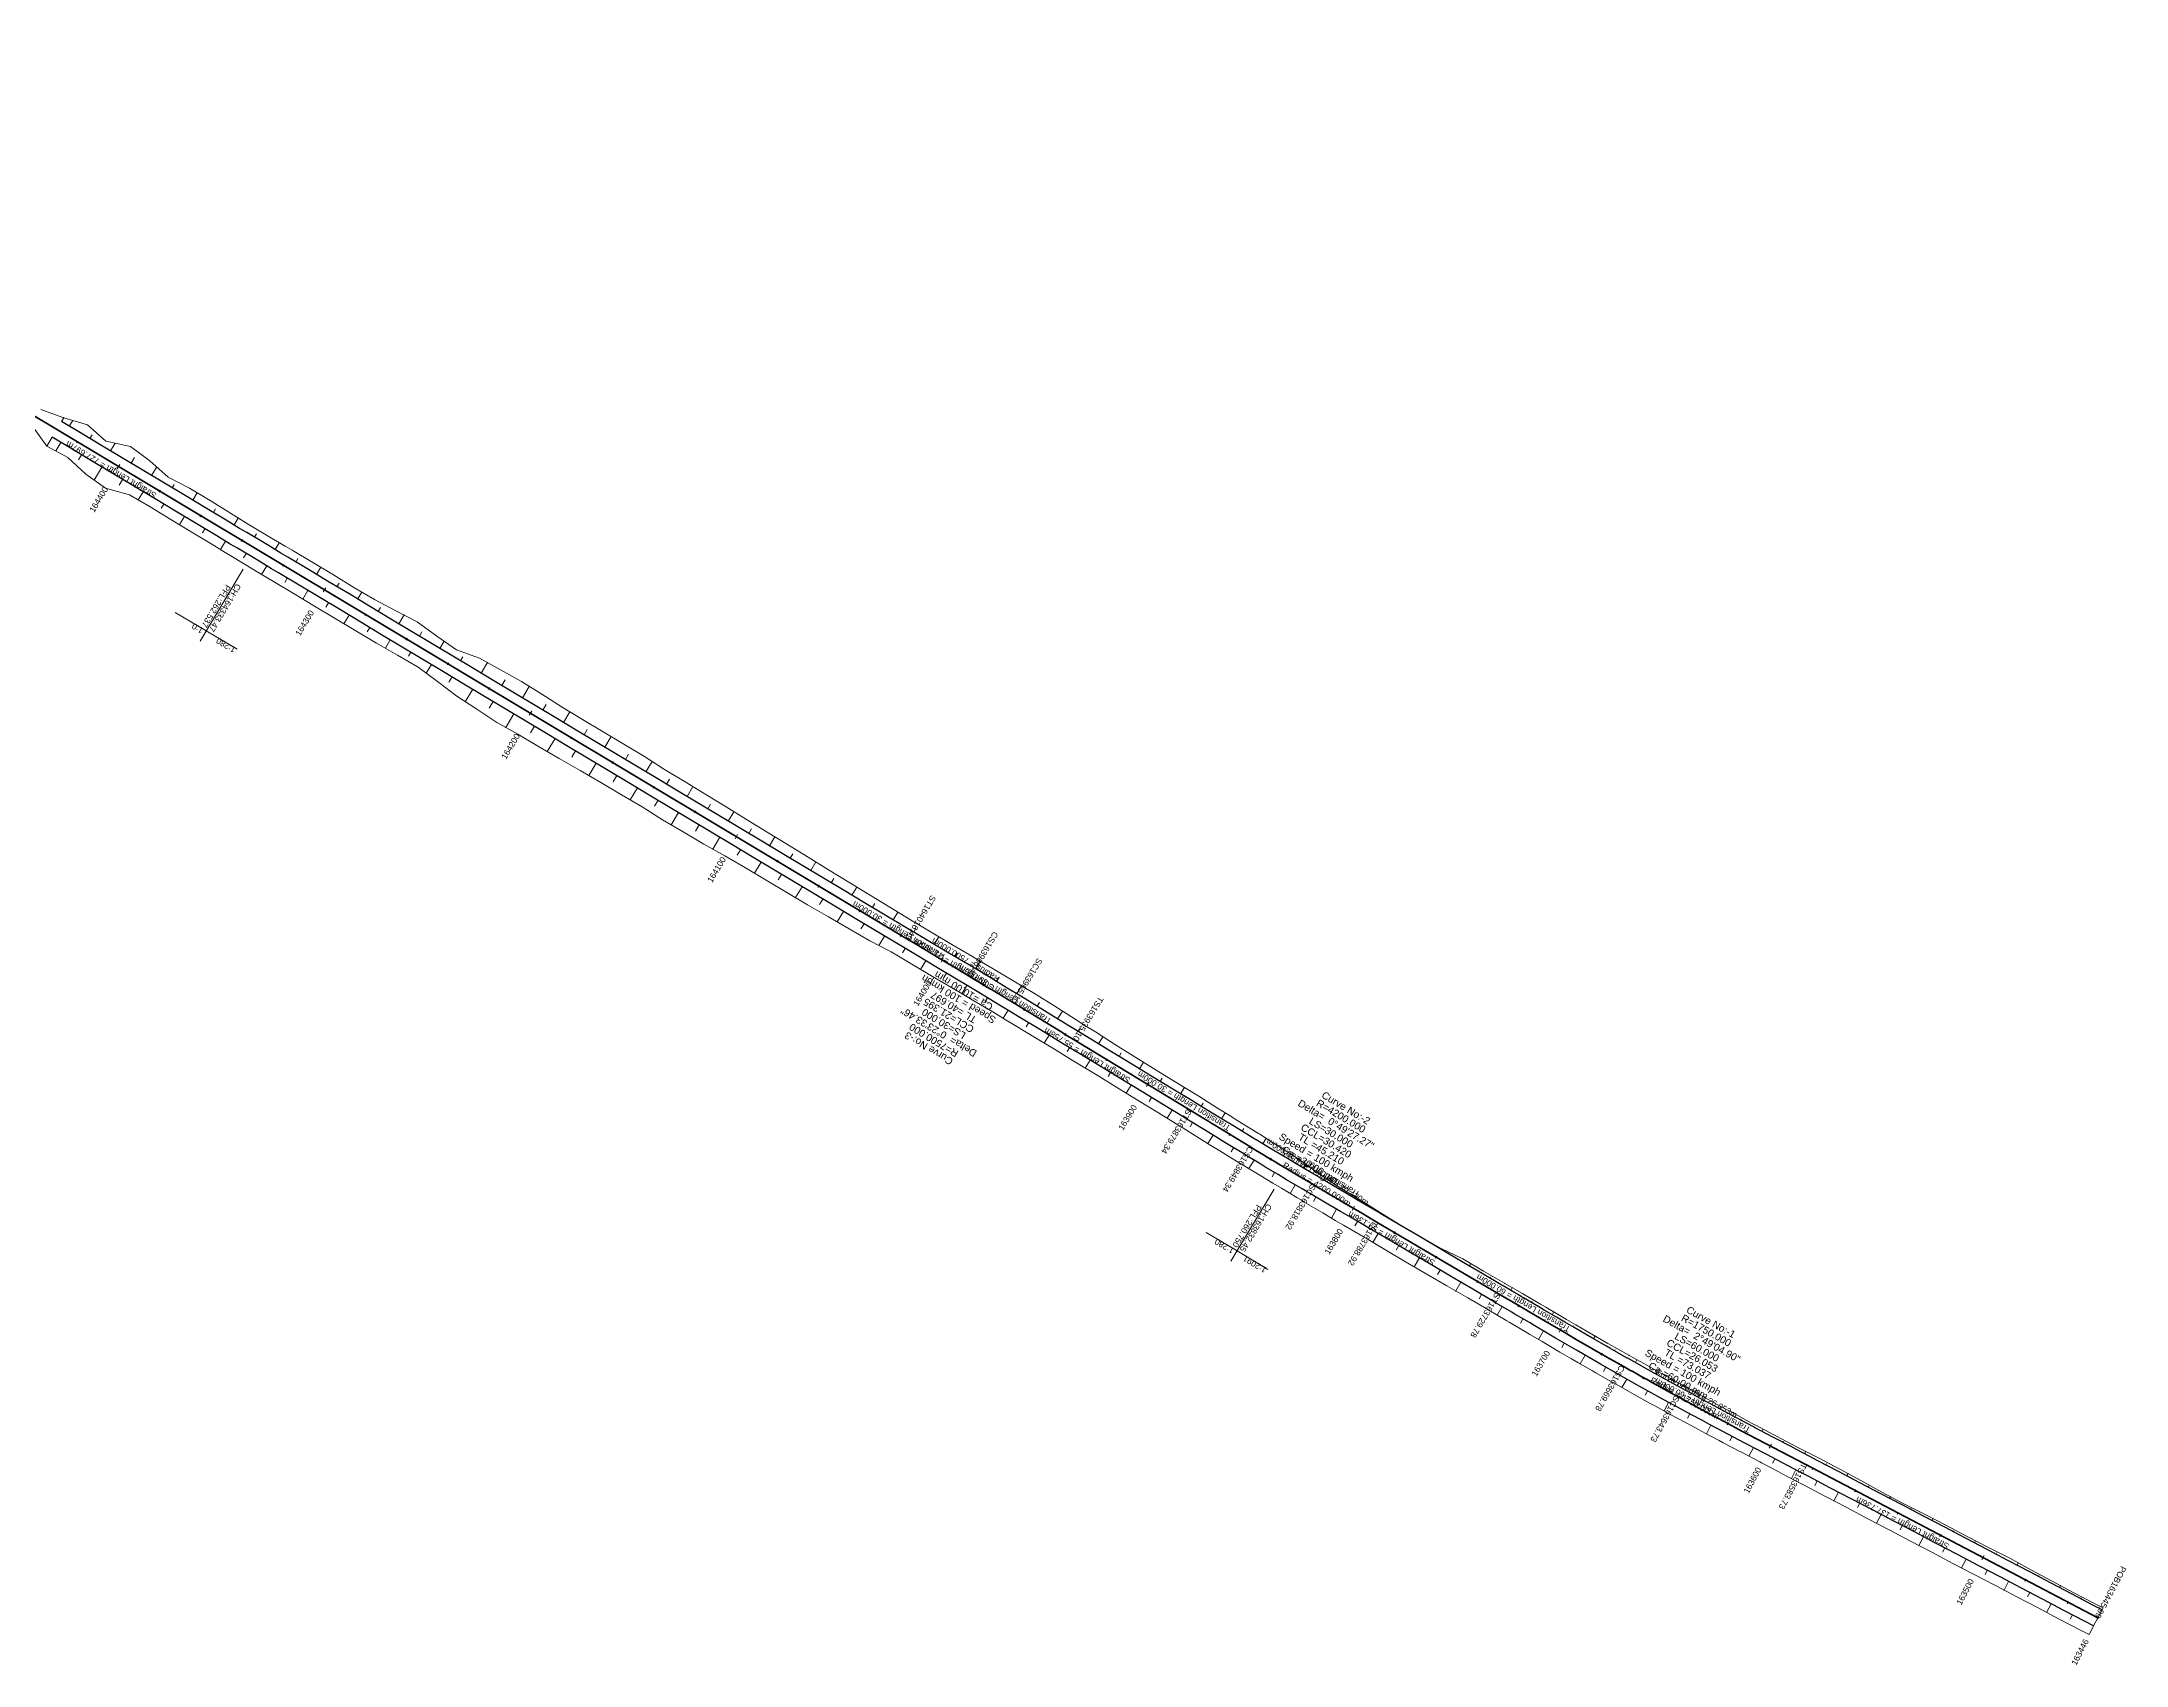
# Model space of a CAD drawing. Header units: metres. Extents: x 598670 to 602652, y 3407602 to 3409525.
# Drawn here: x 599274 to 600142, y 3408143 to 3408819 of the extents above; entities that cross this region are included whole.
import ezdxf

# ---------------------------------------------------------------- set-up
doc = ezdxf.new("R2010")
doc.units = ezdxf.units.M
doc.header["$MEASUREMENT"] = 0
for name, color, linetype, lineweight in [('140', 7, 'Continuous', 0), ('25', 7, 'Continuous', 0), ('Chainage', 7, 'Continuous', 0), ('Curve Table', 7, 'Continuous', 0), ('Direction', 7, 'Continuous', 0), ('Geometry', 7, 'Continuous', 0), ('gradient', 7, 'Continuous', 0), ('Horiz Curve', 7, 'Continuous', 0), ('Horiz Linear', 7, 'Continuous', 0), ('Horiz Spiral', 7, 'Continuous', 0), ('Line', 7, 'Continuous', 0), ('Prop_Horiz Alignment', 7, 'Continuous', 0)]:
    doc.layers.add(name, color=color, linetype=linetype, lineweight=lineweight)
doc.styles.add('Style-Arial', font='arial.ttf')

msp = doc.modelspace()

# ---------------------------------------------------------------- linework, layer by layer
at = {"layer": '140', "color": 30, "linetype": 'Continuous', "lineweight": -3, "true_color": 0xf26722, "flags": 128}
for points in [[(600128.72, 3408159.58), (600125.17, 3408161.44), (600116.32, 3408166.09), (600107.46, 3408170.73), (600098.61, 3408175.38), (600089.75, 3408180.02), (600080.89, 3408184.67), (600072.04, 3408189.31), (600063.18, 3408193.96), (600054.33, 3408198.6), (600045.47, 3408203.24), (600036.61, 3408207.89), (600027.76, 3408212.53), (600018.9, 3408217.18), (600010.05, 3408221.82), (600006.74, 3408223.55), (600001.18, 3408226.45), (599999.14, 3408227.52), (599992.31, 3408231.08), (599991.54, 3408231.49), (599983.94, 3408235.47), (599983.45, 3408235.73), (599976.35, 3408239.47), (599974.59, 3408240.4), (599968.77, 3408243.49), (599965.75, 3408245.1), (599961.2, 3408247.54), (599956.93, 3408249.84), (599953.64, 3408251.62), (599948.13, 3408254.65), (599946.01, 3408255.82), (599939.37, 3408259.51), (599938.41, 3408260.05), (599930.82, 3408264.32), (599930.63, 3408264.42), (599923.37, 3408268.58), (599921.94, 3408269.41), (599915.93, 3408272.88), (599913.27, 3408274.43), (599908.51, 3408277.2), (599904.62, 3408279.48), (599901.11, 3408281.54), (599896, 3408284.55), (599893.72, 3408285.9), (599887.38, 3408289.64), (599886.34, 3408290.26), (599878.96, 3408294.63), (599878.78, 3408294.74), (599870.16, 3408299.81), (599861.54, 3408304.89), (599852.92, 3408309.96), (599844.31, 3408315.04), (599835.69, 3408320.11), (599828.01, 3408324.63), (599827.07, 3408325.18), (599818.43, 3408330.21), (599815.04, 3408332.19), (599809.79, 3408335.26), (599802.08, 3408339.77), (599801.15, 3408340.32), (599799.04, 3408341.57), (599792.55, 3408345.44), (599789.01, 3408347.56), (599783.97, 3408350.58), (599781.86, 3408351.85), (599775.96, 3408355.4), (599775.39, 3408355.75), (599766.86, 3408360.97), (599763.16, 3408363.24), (599758.33, 3408366.21), (599750.38, 3408371.1), (599749.81, 3408371.45), (599741.27, 3408376.64), (599732.73, 3408381.84), (599724.18, 3408387.04), (599715.64, 3408392.24), (599707.1, 3408397.44), (599702.74, 3408400.08), (599698.55, 3408402.63), (599690.01, 3408407.83), (599681.47, 3408413.02), (599677.11, 3408415.66), (599672.92, 3408418.19), (599664.36, 3408423.36), (599658.8, 3408426.71), (599655.8, 3408428.52), (599647.23, 3408433.66), (599638.65, 3408438.8), (599633.08, 3408442.14), (599630.07, 3408443.94), (599621.5, 3408449.08), (599612.92, 3408454.22), (599604.34, 3408459.36), (599595.76, 3408464.5), (599587.18, 3408469.64), (599578.6, 3408474.78), (599570.03, 3408479.91), (599561.45, 3408485.05), (599552.87, 3408490.19), (599544.29, 3408495.33), (599535.71, 3408500.47), (599527.13, 3408505.61), (599518.55, 3408510.75), (599509.98, 3408515.89), (599501.4, 3408521.03), (599492.82, 3408526.17), (599484.24, 3408531.31), (599475.66, 3408536.44), (599467.08, 3408541.58), (599458.51, 3408546.72), (599449.93, 3408551.86), (599441.35, 3408557), (599432.77, 3408562.14), (599424.19, 3408567.28), (599415.61, 3408572.42), (599407.03, 3408577.56), (599398.46, 3408582.7), (599389.88, 3408587.83), (599381.3, 3408592.97), (599372.72, 3408598.11), (599369.75, 3408599.89), (599364.14, 3408603.25), (599355.56, 3408608.39), (599352.59, 3408610.17), (599346.98, 3408613.53), (599338.41, 3408618.67), (599329.83, 3408623.81), (599321.25, 3408628.95), (599312.67, 3408634.09), (599304.09, 3408639.22), (599295.51, 3408644.36), (599286.94, 3408649.5), (599278.36, 3408654.64)], [(600132.25, 3408166.31), (600128.7, 3408168.17), (600119.85, 3408172.82), (600110.99, 3408177.46), (600102.14, 3408182.11), (600093.28, 3408186.75), (600084.42, 3408191.4), (600075.57, 3408196.04), (600066.71, 3408200.69), (600057.86, 3408205.33), (600049, 3408209.97), (600040.14, 3408214.62), (600031.29, 3408219.26), (600022.43, 3408223.91), (600013.58, 3408228.55), (600010.27, 3408230.28), (600004.72, 3408233.2), (600002.68, 3408234.27), (599995.87, 3408237.85), (599995.1, 3408238.25), (599987.52, 3408242.25), (599987.03, 3408242.51), (599979.96, 3408246.26), (599978.21, 3408247.19), (599972.41, 3408250.28), (599969.4, 3408251.9), (599964.87, 3408254.34), (599960.62, 3408256.64), (599957.36, 3408258.42), (599951.87, 3408261.43), (599949.76, 3408262.6), (599943.15, 3408266.28), (599942.19, 3408266.81), (599934.64, 3408271.06), (599934.45, 3408271.17), (599927.2, 3408275.29), (599925.78, 3408276.11), (599919.78, 3408279.55), (599917.13, 3408281.09), (599912.38, 3408283.85), (599908.49, 3408286.11), (599904.98, 3408288.16), (599899.87, 3408291.15), (599897.59, 3408292.49), (599891.25, 3408296.22), (599890.21, 3408296.83), (599882.82, 3408301.18), (599882.63, 3408301.29), (599874.02, 3408306.36), (599865.4, 3408311.44), (599856.78, 3408316.51), (599848.16, 3408321.58), (599839.55, 3408326.66), (599831.86, 3408331.18), (599830.93, 3408331.73), (599822.32, 3408336.81), (599818.94, 3408338.8), (599813.71, 3408341.89), (599806.04, 3408346.43), (599805.11, 3408346.98), (599803, 3408348.24), (599796.53, 3408352.09), (599792.99, 3408354.21), (599787.96, 3408357.23), (599785.86, 3408358.49), (599779.96, 3408362.04), (599779.4, 3408362.38), (599770.85, 3408367.56), (599767.14, 3408369.8), (599762.31, 3408372.74), (599754.33, 3408377.6), (599753.76, 3408377.94), (599745.22, 3408383.14), (599736.68, 3408388.33), (599728.13, 3408393.53), (599719.59, 3408398.73), (599711.05, 3408403.93), (599706.69, 3408406.58), (599702.52, 3408409.15), (599694, 3408414.39), (599685.47, 3408419.62), (599681.12, 3408422.29), (599676.93, 3408424.83), (599668.36, 3408430), (599662.8, 3408433.35), (599659.78, 3408435.14), (599651.18, 3408440.25), (599642.58, 3408445.35), (599636.99, 3408448.66), (599633.98, 3408450.46), (599625.4, 3408455.6), (599616.82, 3408460.74), (599608.25, 3408465.88), (599599.67, 3408471.02), (599591.09, 3408476.16), (599582.51, 3408481.3), (599573.93, 3408486.43), (599565.35, 3408491.57), (599556.77, 3408496.71), (599548.2, 3408501.85), (599539.62, 3408506.99), (599531.04, 3408512.13), (599522.46, 3408517.27), (599513.88, 3408522.41), (599505.3, 3408527.55), (599496.72, 3408532.69), (599488.15, 3408537.82), (599479.57, 3408542.96), (599470.99, 3408548.1), (599462.41, 3408553.24), (599453.83, 3408558.38), (599445.25, 3408563.52), (599436.68, 3408568.66), (599428.1, 3408573.8), (599419.52, 3408578.94), (599410.94, 3408584.08), (599402.36, 3408589.22), (599393.78, 3408594.35), (599385.2, 3408599.49), (599376.63, 3408604.63), (599373.65, 3408606.41), (599368.05, 3408609.77), (599359.47, 3408614.91), (599356.49, 3408616.69), (599350.89, 3408620.05), (599342.31, 3408625.19), (599333.73, 3408630.33), (599325.15, 3408635.47), (599316.58, 3408640.61), (599308, 3408645.74), (599299.42, 3408650.88), (599290.84, 3408656.02), (599282.26, 3408661.16)]]:
    msp.add_lwpolyline(points, dxfattribs=at)
at = {"layer": '25', "color": 30, "linetype": 'Continuous', "lineweight": 0, "true_color": 0xf8991e, "flags": 128}
msp.add_lwpolyline([(599273.66, 3408666.26), (599283.23, 3408662.78), (599293.09, 3408659.78), (599300.72, 3408653.05), (599311.04, 3408650.83), (599319.12, 3408644.85), (599326.68, 3408638.01), (599335.61, 3408633.46), (599344.19, 3408628.33), (599352.66, 3408623.01), (599358.2, 3408619.54), (599361.14, 3408617.69), (599369.74, 3408612.6), (599375.39, 3408609.32), (599378.39, 3408607.58), (599387, 3408602.49), (599395.59, 3408597.37), (599404.03, 3408592), (599412.71, 3408587.03), (599421.6, 3408582.41), (599430.43, 3408577.7), (599438.59, 3408571.85), (599446.77, 3408566.04), (599456.41, 3408562.69), (599465.16, 3408557.83), (599473.88, 3408552.93), (599482.34, 3408547.59), (599490.78, 3408542.23), (599499.35, 3408537.07), (599507.92, 3408531.92), (599516.5, 3408526.77), (599525.06, 3408521.62), (599533.51, 3408516.26), (599542.09, 3408511.12), (599550.61, 3408505.89), (599559.14, 3408500.66), (599567.66, 3408495.42), (599576.19, 3408490.2), (599584.72, 3408484.98), (599593.25, 3408479.76), (599601.78, 3408474.54), (599610.3, 3408469.3), (599618.81, 3408464.06), (599627.36, 3408458.87), (599635.91, 3408453.68), (599638.91, 3408451.87), (599644.49, 3408448.54), (599653.08, 3408443.42), (599661.7, 3408438.33), (599664.72, 3408436.55), (599670.31, 3408433.22), (599678.93, 3408428.14), (599683.17, 3408425.67), (599687.5, 3408422.97), (599695.98, 3408417.65), (599704.45, 3408412.32), (599708.59, 3408409.7), (599712.91, 3408406.99), (599721.36, 3408401.64), (599729.84, 3408396.33), (599738.3, 3408391.01), (599746.85, 3408385.81), (599755.38, 3408380.6), (599755.95, 3408380.26), (599763.82, 3408375.23), (599768.63, 3408372.25), (599772.32, 3408369.98), (599780.82, 3408364.73), (599781.38, 3408364.38), (599787.17, 3408360.68), (599789.24, 3408359.37), (599794.2, 3408356.24), (599797.7, 3408354.05), (599803.8, 3408349.57), (599805.79, 3408348.12), (599806.66, 3408347.48), (599814.12, 3408342.59), (599819.29, 3408339.38), (599822.61, 3408337.3), (599831.1, 3408332.02), (599832.03, 3408331.46), (599839.64, 3408326.82), (599848.27, 3408321.76), (599856.96, 3408316.81), (599865.98, 3408312.42), (599874.61, 3408307.37), (599883.27, 3408302.36), (599883.45, 3408302.25), (599890.88, 3408297.98), (599891.93, 3408297.37), (599898.28, 3408293.66), (599900.56, 3408292.33), (599905.67, 3408289.33), (599909.17, 3408287.28), (599913.05, 3408285), (599917.79, 3408282.25), (599920.45, 3408280.71), (599926.44, 3408277.27), (599927.87, 3408276.45), (599935.12, 3408272.34), (599935.3, 3408272.24), (599942.85, 3408268), (599943.81, 3408267.46), (599950.41, 3408263.77), (599952.51, 3408262.6), (599957.97, 3408259.54), (599961.21, 3408257.73), (599965.44, 3408255.38), (599969.94, 3408252.9), (599972.94, 3408251.27), (599978.73, 3408248.16), (599980.47, 3408247.22), (599987.51, 3408243.41), (599988, 3408243.15), (599995.57, 3408239.14), (599996.34, 3408238.74), (600003.16, 3408235.17), (600005.2, 3408234.11), (600010.78, 3408231.24), (600014.09, 3408229.54), (600022.98, 3408224.95), (600031.77, 3408220.19), (600040.54, 3408215.36), (600049.34, 3408210.63), (600058.26, 3408206.1), (600067.18, 3408201.57), (600076.01, 3408196.89), (600084.88, 3408192.27), (600093.81, 3408187.77), (600102.6, 3408182.99), (600111.41, 3408178.26), (600120.24, 3408173.57), (600129.12, 3408168.97), (600132.67, 3408167.11), (600132.25, 3408166.31), (600130.49, 3408162.95), (600128.72, 3408159.58), (600128.13, 3408158.44), (600127.64, 3408157.52), (600127.13, 3408156.55), (600126.99, 3408156.28), (600126.85, 3408156.02), (600126.85, 3408156.02), (600123.3, 3408157.87), (600114.43, 3408162.49), (600105.56, 3408167.11), (600096.7, 3408171.74), (600087.87, 3408176.43), (600079, 3408181.06), (600070.13, 3408185.66), (600061.26, 3408190.29), (600052.41, 3408194.95), (600043.57, 3408199.62), (600034.71, 3408204.26), (600025.86, 3408208.91), (600017, 3408213.56), (600008.15, 3408218.21), (600004.85, 3408219.95), (599999.3, 3408222.86), (599997.26, 3408223.93), (599990.44, 3408227.51), (599989.66, 3408227.92), (599982.06, 3408231.91), (599981.57, 3408232.16), (599974.45, 3408235.9), (599972.69, 3408236.82), (599966.86, 3408239.92), (599963.84, 3408241.55), (599959.28, 3408244), (599955, 3408246.31), (599951.71, 3408248.09), (599946.18, 3408251.11), (599944.06, 3408252.28), (599937.4, 3408255.98), (599936.43, 3408256.52), (599928.83, 3408260.8), (599928.64, 3408260.91), (599921.35, 3408265.06), (599919.92, 3408265.88), (599913.89, 3408269.33), (599911.21, 3408270.87), (599906.44, 3408273.64), (599902.55, 3408275.93), (599899.04, 3408278), (599893.93, 3408281.02), (599891.65, 3408282.37), (599885.3, 3408286.11), (599884.26, 3408286.72), (599876.87, 3408291.07), (599876.68, 3408291.18), (599868.02, 3408296.19), (599859.37, 3408301.2), (599850.72, 3408306.21), (599842.1, 3408311.29), (599833.5, 3408316.38), (599825.82, 3408320.93), (599824.89, 3408321.48), (599816.26, 3408326.53), (599812.87, 3408328.51), (599807.63, 3408331.6), (599799.94, 3408336.15), (599799.01, 3408336.71), (599796.9, 3408337.97), (599790.41, 3408341.85), (599786.87, 3408343.99), (599781.84, 3408347.04), (599779.74, 3408348.32), (599773.84, 3408351.89), (599773.28, 3408352.24), (599764.74, 3408357.48), (599761.04, 3408359.75), (599756.22, 3408362.73), (599748.29, 3408367.68), (599747.73, 3408368.02), (599739.21, 3408373.25), (599730.68, 3408378.48), (599722.15, 3408383.69), (599713.61, 3408388.91), (599705.08, 3408394.13), (599700.73, 3408396.78), (599696.54, 3408399.33), (599688, 3408404.51), (599679.45, 3408409.7), (599675.11, 3408412.36), (599670.95, 3408414.94), (599662.33, 3408419.99), (599656.73, 3408423.26), (599653.71, 3408425.04), (599645.08, 3408430.08), (599636.47, 3408435.16), (599630.9, 3408438.5), (599627.9, 3408440.3), (599619.02, 3408444.95), (599610.32, 3408449.88), (599601.71, 3408454.97), (599593.04, 3408459.95), (599584.44, 3408465.06), (599575.85, 3408470.17), (599567.25, 3408475.28), (599558.63, 3408480.36), (599549.83, 3408485.12), (599541.24, 3408490.24), (599532.65, 3408495.37), (599524.17, 3408500.66), (599515.57, 3408505.76), (599506.94, 3408510.83), (599498.32, 3408515.88), (599489.63, 3408520.85), (599480.97, 3408525.85), (599472.35, 3408530.92), (599463.65, 3408535.85), (599455.28, 3408541.34), (599446.91, 3408546.83), (599438.91, 3408552.93), (599430.8, 3408558.86), (599422.18, 3408563.92), (599413.51, 3408568.91), (599404.91, 3408574.01), (599396.31, 3408579.11), (599387.72, 3408584.23), (599379.14, 3408589.37), (599370.56, 3408594.51), (599367.6, 3408596.31), (599362.01, 3408599.7), (599353.47, 3408604.89), (599350.5, 3408606.69), (599344.91, 3408610.07), (599336.36, 3408615.25), (599327.81, 3408620.43), (599319.25, 3408625.61), (599310.66, 3408630.72), (599300.65, 3408633.48), (599292.42, 3408639.21), (599284.97, 3408646.23), (599276.16, 3408650.97), (599269.8, 3408659.82)], dxfattribs=at)
at = {"layer": 'Chainage', "color": 1, "linetype": 'Continuous', "lineweight": 0, "flags": 128}
for points in [[(599305.53, 3408641.63), (599306.56, 3408643.34)], [(599391.32, 3408590.24), (599392.34, 3408591.95)], [(599477.1, 3408538.85), (599478.13, 3408540.56)], [(599562.89, 3408487.46), (599563.91, 3408489.17)], [(599648.67, 3408436.06), (599649.7, 3408437.78)], [(599734.18, 3408384.23), (599735.22, 3408385.94)], [(599819.88, 3408332.67), (599820.89, 3408334.4)], [(599906.07, 3408281.96), (599907.08, 3408283.69)], [(599993.64, 3408233.6), (599994.57, 3408235.37)], [(600082.2, 3408187.15), (600083.12, 3408188.92)], [(600130.02, 3408162.06), (600130.95, 3408163.83)], [(600130.02, 3408162.06), (600130.95, 3408163.83)]]:
    msp.add_lwpolyline(points, dxfattribs=at)
at = {"layer": 'Chainage', "color": 1, "lineweight": 0, "flags": 128}
for points in [[(599635.04, 3408445.4), (599635.04, 3408445.4)], [(599660.76, 3408429.96), (599660.76, 3408429.96)], [(599679.08, 3408418.91), (599679.08, 3408418.91)], [(599704.72, 3408403.33), (599704.72, 3408403.33)], [(599752.35, 3408374.35), (599752.35, 3408374.35)], [(599778, 3408358.79), (599778, 3408358.79)], [(599804.1, 3408343.16), (599804.1, 3408343.16)], [(599829.93, 3408327.91), (599829.93, 3408327.91)], [(599880.89, 3408297.9), (599880.89, 3408297.9)], [(599932.77, 3408267.75), (599932.77, 3408267.75)], [(599955.53, 3408255.09), (599955.53, 3408255.09)], [(600008.51, 3408226.92), (600008.51, 3408226.92)], [(600130.49, 3408162.95), (600130.49, 3408162.95)]]:
    msp.add_lwpolyline(points, dxfattribs=at)
at = {"layer": 'Direction', "linetype": 'Continuous', "flags": 128}
for points in [[(599283.19, 3408662.81), (599283.3, 3408662.8), (599283.25, 3408662.71), (599283.19, 3408662.81)], [(599286.93, 3408661.67), (599287.04, 3408661.66), (599286.99, 3408661.58), (599286.93, 3408661.67)], [(599276.2, 3408650.94), (599276.09, 3408650.95), (599276.14, 3408651.04), (599276.2, 3408650.94)], [(599279.93, 3408648.94), (599279.82, 3408648.95), (599279.87, 3408649.03), (599279.93, 3408648.94)], [(599304.59, 3408652.24), (599304.7, 3408652.23), (599304.65, 3408652.14), (599304.59, 3408652.24)], [(599321.94, 3408642.28), (599322.05, 3408642.27), (599322, 3408642.19), (599321.94, 3408642.28)], [(599295.95, 3408636.76), (599295.84, 3408636.77), (599295.89, 3408636.85), (599295.95, 3408636.76)], [(599314.34, 3408628.54), (599314.23, 3408628.54), (599314.28, 3408628.63), (599314.34, 3408628.54)], [(599338.82, 3408631.54), (599338.93, 3408631.53), (599338.88, 3408631.44), (599338.82, 3408631.54)], [(599355.84, 3408621.02), (599355.95, 3408621.01), (599355.9, 3408620.93), (599355.84, 3408621.02)], [(599331.47, 3408618.21), (599331.36, 3408618.22), (599331.41, 3408618.31), (599331.47, 3408618.21)], [(599348.57, 3408607.85), (599348.46, 3408607.86), (599348.51, 3408607.95), (599348.57, 3408607.85)], [(599372.98, 3408610.72), (599373.09, 3408610.71), (599373.04, 3408610.63), (599372.98, 3408610.72)], [(599365.67, 3408597.48), (599365.56, 3408597.49), (599365.61, 3408597.57), (599365.67, 3408597.48)], [(599390.21, 3408600.57), (599390.32, 3408600.56), (599390.27, 3408600.47), (599390.21, 3408600.57)], [(599382.81, 3408587.17), (599382.7, 3408587.18), (599382.75, 3408587.27), (599382.81, 3408587.17)], [(599407.28, 3408590.14), (599407.39, 3408590.13), (599407.34, 3408590.05), (599407.28, 3408590.14)], [(599399.99, 3408576.93), (599399.88, 3408576.94), (599399.93, 3408577.02), (599399.99, 3408576.93)], [(599424.91, 3408580.65), (599425.02, 3408580.64), (599424.97, 3408580.55), (599424.91, 3408580.65)], [(599441.65, 3408569.67), (599441.76, 3408569.66), (599441.71, 3408569.58), (599441.65, 3408569.67)], [(599417.22, 3408566.77), (599417.11, 3408566.78), (599417.16, 3408566.87), (599417.22, 3408566.77)], [(599459.69, 3408560.87), (599459.8, 3408560.86), (599459.75, 3408560.78), (599459.69, 3408560.87)], [(599434.28, 3408556.32), (599434.16, 3408556.33), (599434.22, 3408556.42), (599434.28, 3408556.32)], [(599477.04, 3408550.93), (599477.16, 3408550.92), (599477.1, 3408550.83), (599477.04, 3408550.93)], [(599450.5, 3408544.48), (599450.38, 3408544.49), (599450.44, 3408544.58), (599450.5, 3408544.48)], [(599467.37, 3408533.74), (599467.26, 3408533.75), (599467.31, 3408533.83), (599467.37, 3408533.74)], [(599493.99, 3408540.3), (599494.1, 3408540.29), (599494.05, 3408540.2), (599493.99, 3408540.3)], [(599511.13, 3408529.99), (599511.24, 3408529.99), (599511.19, 3408529.9), (599511.13, 3408529.99)], [(599484.68, 3408523.71), (599484.57, 3408523.72), (599484.62, 3408523.8), (599484.68, 3408523.71)], [(599528.23, 3408519.61), (599528.34, 3408519.6), (599528.29, 3408519.52), (599528.23, 3408519.61)], [(599502.01, 3408513.72), (599501.9, 3408513.73), (599501.95, 3408513.81), (599502.01, 3408513.72)], [(599545.28, 3408509.16), (599545.39, 3408509.15), (599545.34, 3408509.07), (599545.28, 3408509.16)], [(599519.25, 3408503.58), (599519.14, 3408503.58), (599519.19, 3408503.67), (599519.25, 3408503.58)], [(599562.33, 3408498.7), (599562.44, 3408498.69), (599562.39, 3408498.6), (599562.33, 3408498.7)], [(599536.33, 3408493.17), (599536.22, 3408493.18), (599536.27, 3408493.27), (599536.33, 3408493.17)], [(599553.6, 3408483.08), (599553.49, 3408483.09), (599553.54, 3408483.18), (599553.6, 3408483.08)], [(599579.38, 3408488.25), (599579.49, 3408488.24), (599579.44, 3408488.15), (599579.38, 3408488.25)], [(599570.93, 3408473.09), (599570.82, 3408473.1), (599570.87, 3408473.19), (599570.93, 3408473.09)], [(599596.44, 3408477.81), (599596.55, 3408477.8), (599596.5, 3408477.71), (599596.44, 3408477.81)], [(599613.48, 3408467.34), (599613.59, 3408467.33), (599613.54, 3408467.24), (599613.48, 3408467.34)], [(599588.12, 3408462.88), (599588.01, 3408462.88), (599588.06, 3408462.97), (599588.12, 3408462.88)], [(599630.56, 3408456.93), (599630.67, 3408456.92), (599630.62, 3408456.83), (599630.56, 3408456.93)], [(599605.39, 3408452.79), (599605.28, 3408452.8), (599605.33, 3408452.88), (599605.39, 3408452.79)], [(599647.69, 3408446.63), (599647.8, 3408446.63), (599647.75, 3408446.54), (599647.69, 3408446.63)], [(599622.82, 3408442.96), (599622.71, 3408442.96), (599622.76, 3408443.05), (599622.82, 3408442.96)], [(599640.16, 3408432.99), (599640.05, 3408432.99), (599640.1, 3408433.08), (599640.16, 3408432.99)], [(599664.91, 3408436.44), (599665.02, 3408436.43), (599664.97, 3408436.34), (599664.91, 3408436.44)], [(599657.4, 3408422.87), (599657.29, 3408422.88), (599657.34, 3408422.96), (599657.4, 3408422.87)], [(599682.16, 3408426.26), (599682.27, 3408426.25), (599682.22, 3408426.16), (599682.16, 3408426.26)], [(599674.6, 3408412.68), (599674.49, 3408412.69), (599674.54, 3408412.77), (599674.6, 3408412.68)], [(599699.15, 3408415.66), (599699.26, 3408415.65), (599699.2, 3408415.57), (599699.15, 3408415.66)], [(599716.05, 3408405), (599716.16, 3408404.99), (599716.11, 3408404.91), (599716.05, 3408405)], [(599691.68, 3408402.28), (599691.57, 3408402.29), (599691.62, 3408402.38), (599691.68, 3408402.28)], [(599732.98, 3408394.35), (599733.09, 3408394.35), (599733.04, 3408394.26), (599732.98, 3408394.35)], [(599708.76, 3408391.88), (599708.65, 3408391.89), (599708.7, 3408391.97), (599708.76, 3408391.88)], [(599725.82, 3408381.45), (599725.71, 3408381.46), (599725.76, 3408381.54), (599725.82, 3408381.45)], [(599750.02, 3408383.88), (599750.13, 3408383.87), (599750.08, 3408383.78), (599750.02, 3408383.88)], [(599742.87, 3408371), (599742.76, 3408371.01), (599742.81, 3408371.1), (599742.87, 3408371)], [(599766.98, 3408373.27), (599767.09, 3408373.27), (599767.04, 3408373.18), (599766.98, 3408373.27)], [(599759.86, 3408360.47), (599759.75, 3408360.48), (599759.81, 3408360.57), (599759.86, 3408360.47)], [(599783.96, 3408362.73), (599784.07, 3408362.72), (599784.02, 3408362.64), (599783.96, 3408362.73)], [(599800.73, 3408351.82), (599800.84, 3408351.81), (599800.79, 3408351.73), (599800.73, 3408351.82)], [(599776.94, 3408350.01), (599776.83, 3408350.02), (599776.88, 3408350.11), (599776.94, 3408350.01)], [(599794.08, 3408339.65), (599793.97, 3408339.66), (599794.02, 3408339.74), (599794.08, 3408339.65)], [(599817.32, 3408340.6), (599817.43, 3408340.59), (599817.38, 3408340.51), (599817.32, 3408340.6)], [(599811.31, 3408329.43), (599811.2, 3408329.43), (599811.25, 3408329.52), (599811.31, 3408329.43)], [(599834.32, 3408330.06), (599834.43, 3408330.06), (599834.38, 3408329.97), (599834.32, 3408330.06)], [(599828.56, 3408319.31), (599828.44, 3408319.32), (599828.49, 3408319.4), (599828.56, 3408319.31)], [(599851.54, 3408319.89), (599851.66, 3408319.89), (599851.61, 3408319.8), (599851.54, 3408319.89)], [(599845.76, 3408309.13), (599845.65, 3408309.14), (599845.7, 3408309.23), (599845.76, 3408309.13)], [(599869.23, 3408310.52), (599869.34, 3408310.51), (599869.29, 3408310.42), (599869.23, 3408310.52)], [(599863.05, 3408299.07), (599862.94, 3408299.08), (599862.99, 3408299.16), (599863.05, 3408299.07)], [(599886.53, 3408300.48), (599886.64, 3408300.47), (599886.59, 3408300.39), (599886.53, 3408300.48)], [(599903.81, 3408290.42), (599903.92, 3408290.41), (599903.87, 3408290.33), (599903.81, 3408290.42)], [(599880.34, 3408289.03), (599880.23, 3408289.04), (599880.28, 3408289.12), (599880.34, 3408289.03)], [(599897.57, 3408278.87), (599897.46, 3408278.87), (599897.51, 3408278.96), (599897.57, 3408278.87)], [(599921.08, 3408280.35), (599921.19, 3408280.34), (599921.14, 3408280.25), (599921.08, 3408280.35)], [(599914.87, 3408268.77), (599914.76, 3408268.78), (599914.81, 3408268.86), (599914.87, 3408268.77)], [(599938.46, 3408270.47), (599938.57, 3408270.46), (599938.52, 3408270.37), (599938.46, 3408270.47)], [(599932.29, 3408258.85), (599932.18, 3408258.86), (599932.23, 3408258.95), (599932.29, 3408258.85)], [(599955.89, 3408260.7), (599956, 3408260.7), (599955.96, 3408260.61), (599955.89, 3408260.7)], [(599949.82, 3408249.12), (599949.71, 3408249.12), (599949.76, 3408249.21), (599949.82, 3408249.12)], [(599973.38, 3408251.03), (599973.5, 3408251.03), (599973.45, 3408250.94), (599973.38, 3408251.03)], [(599967.47, 3408239.6), (599967.35, 3408239.6), (599967.4, 3408239.69), (599967.47, 3408239.6)], [(599991, 3408241.57), (599991.11, 3408241.56), (599991.06, 3408241.47), (599991, 3408241.57)], [(599985.18, 3408230.27), (599985.07, 3408230.27), (599985.12, 3408230.36), (599985.18, 3408230.27)], [(600008.72, 3408232.3), (600008.83, 3408232.3), (600008.78, 3408232.21), (600008.72, 3408232.3)], [(600002.9, 3408220.98), (600002.79, 3408220.98), (600002.83, 3408221.07), (600002.9, 3408220.98)], [(600026.46, 3408223.06), (600026.57, 3408223.06), (600026.52, 3408222.97), (600026.46, 3408223.06)], [(600020.6, 3408211.67), (600020.48, 3408211.67), (600020.53, 3408211.76), (600020.6, 3408211.67)], [(600044.02, 3408213.49), (600044.13, 3408213.49), (600044.09, 3408213.4), (600044.02, 3408213.49)], [(600061.79, 3408204.31), (600061.9, 3408204.31), (600061.85, 3408204.22), (600061.79, 3408204.31)], [(600038.3, 3408202.38), (600038.19, 3408202.38), (600038.24, 3408202.47), (600038.3, 3408202.38)], [(600079.52, 3408195.06), (600079.63, 3408195.06), (600079.59, 3408194.97), (600079.52, 3408195.06)], [(600056, 3408193.06), (600055.89, 3408193.06), (600055.94, 3408193.15), (600056, 3408193.06)], [(600097.29, 3408185.88), (600097.4, 3408185.87), (600097.35, 3408185.79), (600097.29, 3408185.88)], [(600073.73, 3408183.8), (600073.62, 3408183.8), (600073.66, 3408183.89), (600073.73, 3408183.8)], [(600091.45, 3408174.53), (600091.34, 3408174.53), (600091.39, 3408174.62), (600091.45, 3408174.53)], [(600114.91, 3408176.41), (600115.02, 3408176.4), (600114.97, 3408176.32), (600114.91, 3408176.41)], [(600109.16, 3408165.24), (600109.05, 3408165.24), (600109.09, 3408165.33), (600109.16, 3408165.24)], [(600132.63, 3408167.14), (600132.74, 3408167.13), (600132.69, 3408167.04), (600132.63, 3408167.14)], [(600126.9, 3408155.99), (600126.79, 3408156), (600126.83, 3408156.08), (600126.9, 3408155.99)]]:
    msp.add_lwpolyline(points, close=True, dxfattribs=at)
at = {"layer": 'gradient', "color": 1}
for p, q in [((599357.98, 3408599.71), (599339.99, 3408569.69)), ((599787.34, 3408341.51), (599769.38, 3408311.47))]:
    msp.add_line(p, q, dxfattribs=at)
at = {"layer": 'gradient', "color": 1, "flags": 128}
for points in [[(599355.46, 3408566.32), (599342.56, 3408573.98), (599329.7, 3408581.69)], [(599784.82, 3408308.07), (599771.94, 3408315.76), (599759.04, 3408323.41)]]:
    msp.add_lwpolyline(points, dxfattribs=at)
at = {"layer": 'Horiz Curve', "color": 3, "lineweight": 40}
msp.add_arc((595793.64, 3402003.82), 7500, 58.797868, 58.961312, dxfattribs=at)
at = {"layer": 'Horiz Curve', "color": 3, "lineweight": 40, "extrusion": (0, 0, -1)}
for centre, radius, start, end in [((-601948.2, 3411954.65), 4200, 300.69711, 301.11209), ((-600794.77, 3409790.73), 1750, 298.65698, 299.50996)]:
    msp.add_arc(centre, radius, start, end, dxfattribs=at)
at = {"layer": 'Horiz Linear', "color": 5, "lineweight": 40}
for p, q in [((599635.04, 3408445.4), (599010.78, 3408819.36)), ((599752.35, 3408374.35), (599704.72, 3408403.33)), ((599880.89, 3408297.9), (599829.93, 3408327.91)), ((600130.49, 3408162.95), (600008.51, 3408226.92))]:
    msp.add_line(p, q, dxfattribs=at)
at = {"layer": 'Horiz Spiral', "color": 1, "linetype": 'Continuous', "lineweight": 40, "flags": 128}
for points in [[(599660.76, 3408429.96), (599657.55, 3408431.9), (599654.33, 3408433.83), (599651.12, 3408435.76), (599647.9, 3408437.69), (599644.69, 3408439.62), (599641.47, 3408441.54), (599638.25, 3408443.47), (599635.04, 3408445.4)], [(599704.72, 3408403.33), (599701.51, 3408405.28), (599698.31, 3408407.23), (599695.11, 3408409.18), (599691.9, 3408411.13), (599688.7, 3408413.07), (599685.49, 3408415.02), (599682.29, 3408416.96), (599679.08, 3408418.91)], [(599778, 3408358.79), (599774.79, 3408360.73), (599771.58, 3408362.67), (599768.38, 3408364.61), (599765.17, 3408366.56), (599761.96, 3408368.5), (599758.76, 3408370.45), (599755.56, 3408372.4), (599752.35, 3408374.35)], [(599829.93, 3408327.91), (599826.7, 3408329.81), (599823.47, 3408331.72), (599820.24, 3408333.62), (599817.01, 3408335.52), (599813.78, 3408337.43), (599810.55, 3408339.34), (599807.33, 3408341.25), (599804.1, 3408343.16)], [(599932.77, 3408267.75), (599926.25, 3408271.46), (599919.74, 3408275.19), (599913.25, 3408278.95), (599906.76, 3408282.72), (599900.29, 3408286.5), (599893.82, 3408290.3), (599887.35, 3408294.1), (599880.89, 3408297.9)], [(600008.51, 3408226.92), (600001.87, 3408230.4), (599995.23, 3408233.89), (599988.59, 3408237.39), (599981.96, 3408240.89), (599975.34, 3408244.41), (599968.72, 3408247.95), (599962.12, 3408251.51), (599955.53, 3408255.09)]]:
    msp.add_lwpolyline(points, dxfattribs=at)
at = {"layer": 'Line', "color": 31, "true_color": 0xfecc66}
for p, q in [((599278.36, 3408654.64), (599276.16, 3408650.97)), ((599282.26, 3408661.16), (599283.23, 3408662.78)), ((599285.52, 3408659.21), (599286.97, 3408661.64)), ((599295.04, 3408655.65), (599294.09, 3408654.07)), ((599281.99, 3408652.47), (599279.89, 3408648.96)), ((599289.35, 3408645.29), (599290.56, 3408647.33)), ((599302.67, 3408648.93), (599304.64, 3408652.21)), ((599312.68, 3408646.18), (599311.25, 3408643.8)), ((599299.14, 3408642.19), (599295.9, 3408636.78)), ((599306.3, 3408634.68), (599307.72, 3408637.05)), ((599319.83, 3408638.66), (599321.99, 3408642.25)), ((599316.3, 3408631.91), (599314.29, 3408628.56)), ((599329.24, 3408634.9), (599328.41, 3408633.52)), ((599336.99, 3408628.38), (599338.86, 3408631.51)), ((599323.87, 3408625.1), (599324.88, 3408626.77)), ((599333.46, 3408621.63), (599331.42, 3408618.24)), ((599346.49, 3408624.77), (599345.57, 3408623.24)), ((599354.14, 3408618.1), (599355.88, 3408620.99)), ((599341.01, 3408614.78), (599342.04, 3408616.49)), ((599350.61, 3408611.36), (599348.53, 3408607.88)), ((599363.56, 3408614.36), (599362.72, 3408612.96)), ((599358.14, 3408604.45), (599359.19, 3408606.22)), ((599371.3, 3408607.82), (599373.02, 3408610.7)), ((599380.77, 3408604.16), (599379.88, 3408602.68)), ((599367.77, 3408601.08), (599365.63, 3408597.5)), ((599375.27, 3408594.14), (599376.35, 3408595.94)), ((599388.46, 3408597.54), (599390.26, 3408600.54)), ((599397.91, 3408593.87), (599397.04, 3408592.4)), ((599384.93, 3408590.8), (599382.77, 3408587.2)), ((599392.43, 3408583.86), (599393.51, 3408585.66)), ((599405.62, 3408587.27), (599407.32, 3408590.12)), ((599402.09, 3408580.52), (599399.95, 3408576.96)), ((599415.14, 3408583.7), (599414.19, 3408582.13)), ((599422.77, 3408576.99), (599424.95, 3408580.62)), ((599409.61, 3408573.62), (599410.66, 3408575.38)), ((599419.24, 3408570.24), (599417.18, 3408566.8)), ((599432.44, 3408573.66), (599431.35, 3408571.85)), ((599439.93, 3408566.71), (599441.69, 3408569.65)), ((599426.82, 3408563.44), (599427.82, 3408565.1)), ((599436.4, 3408559.96), (599434.23, 3408556.35)), ((599449.47, 3408563.17), (599448.51, 3408561.57)), ((599457.09, 3408556.43), (599459.73, 3408560.85)), ((599443.64, 3408552.59), (599444.98, 3408554.83)), ((599467.07, 3408553.63), (599465.66, 3408551.29)), ((599474.24, 3408546.15), (599477.09, 3408550.9)), ((599453.56, 3408549.69), (599450.45, 3408544.51)), ((599460.48, 3408541.78), (599462.13, 3408544.55)), ((599484.18, 3408543.28), (599482.82, 3408541.01)), ((599470.71, 3408539.41), (599467.33, 3408533.76)), ((599477.65, 3408531.52), (599479.29, 3408534.27)), ((599491.4, 3408535.88), (599494.03, 3408540.27)), ((599501.29, 3408532.93), (599499.98, 3408530.74)), ((599487.87, 3408529.13), (599484.64, 3408523.73)), ((599508.56, 3408525.6), (599511.18, 3408529.97)), ((599494.88, 3408521.37), (599496.45, 3408523.99)), ((599505.03, 3408518.85), (599501.97, 3408513.74)), ((599518.44, 3408522.64), (599517.14, 3408520.46)), ((599525.71, 3408515.32), (599528.27, 3408519.58)), ((599512.1, 3408511.2), (599513.61, 3408513.71)), ((599522.18, 3408508.57), (599519.2, 3408503.6)), ((599535.53, 3408512.25), (599534.29, 3408510.18)), ((599542.87, 3408505.04), (599545.32, 3408509.14)), ((599529.26, 3408500.93), (599530.76, 3408503.44)), ((599539.34, 3408498.3), (599536.29, 3408493.2)), ((599552.65, 3408501.9), (599551.45, 3408499.9)), ((599560.03, 3408494.76), (599562.37, 3408498.67)), ((599546.4, 3408490.62), (599547.92, 3408493.16)), ((599569.75, 3408491.53), (599568.61, 3408489.62)), ((599556.5, 3408488.02), (599553.56, 3408483.11)), ((599563.68, 3408480.54), (599565.08, 3408482.88)), ((599577.18, 3408484.49), (599579.42, 3408488.22)), ((599586.86, 3408481.17), (599585.76, 3408479.35)), ((599573.66, 3408477.74), (599570.89, 3408473.12)), ((599580.86, 3408470.31), (599582.23, 3408472.6)), ((599594.34, 3408474.21), (599596.48, 3408477.78)), ((599590.81, 3408467.46), (599588.08, 3408462.9)), ((599603.96, 3408470.81), (599602.92, 3408469.07)), ((599611.5, 3408463.93), (599613.52, 3408467.31)), ((599598.05, 3408460.08), (599599.39, 3408462.32)), ((599607.97, 3408457.18), (599605.35, 3408452.81)), ((599621.07, 3408460.44), (599620.08, 3408458.79)), ((599628.66, 3408453.65), (599630.6, 3408456.9)), ((599615.27, 3408449.92), (599616.55, 3408452.05)), ((599625.13, 3408446.91), (599622.77, 3408442.98)), ((599638.19, 3408450.12), (599637.24, 3408448.51)), ((599645.84, 3408443.42), (599647.73, 3408446.61)), ((599632.61, 3408439.95), (599633.7, 3408441.77)), ((599655.39, 3408439.91), (599654.44, 3408438.32)), ((599642.28, 3408436.63), (599640.11, 3408433.01)), ((599649.8, 3408429.71), (599650.86, 3408431.48)), ((599663.04, 3408433.21), (599664.95, 3408436.41)), ((599672.58, 3408429.67), (599671.6, 3408428.04)), ((599659.43, 3408426.33), (599657.36, 3408422.9)), ((599666.99, 3408419.51), (599667.99, 3408421.17)), ((599680.16, 3408422.87), (599682.2, 3408426.23)), ((599676.55, 3408415.99), (599674.56, 3408412.7)), ((599689.7, 3408419.3), (599688.69, 3408417.65)), ((599697.21, 3408412.41), (599699.19, 3408415.64)), ((599684.09, 3408409.15), (599685.1, 3408410.81)), ((599693.65, 3408405.62), (599691.63, 3408402.31)), ((599706.68, 3408408.74), (599705.72, 3408407.17)), ((599714.26, 3408401.97), (599716.09, 3408404.98)), ((599701.19, 3408398.77), (599702.19, 3408400.42)), ((599710.73, 3408395.22), (599708.71, 3408391.9)), ((599723.68, 3408398.21), (599722.81, 3408396.77)), ((599731.35, 3408391.58), (599733.03, 3408394.33)), ((599718.26, 3408388.36), (599719.28, 3408390.02)), ((599740.71, 3408387.71), (599739.89, 3408386.38)), ((599727.82, 3408384.83), (599725.78, 3408381.47)), ((599735.34, 3408377.94), (599736.36, 3408379.63)), ((599748.44, 3408381.18), (599750.06, 3408383.85)), ((599757.77, 3408377.29), (599756.98, 3408375.98)), ((599744.91, 3408374.43), (599742.83, 3408371.03)), ((599752.39, 3408367.5), (599753.44, 3408369.22)), ((599765.52, 3408370.79), (599767.02, 3408373.25)), ((599761.96, 3408363.98), (599759.82, 3408360.5)), ((599774.8, 3408366.8), (599774.08, 3408365.6)), ((599782.63, 3408360.43), (599784, 3408362.7)), ((599769.42, 3408357.01), (599770.48, 3408358.76)), ((599779.03, 3408353.56), (599776.9, 3408350.04)), ((599791.83, 3408356.32), (599791.21, 3408355.28)), ((599799.79, 3408350.15), (599800.77, 3408351.8)), ((599786.53, 3408346.62), (599787.6, 3408348.41)), ((599796.18, 3408343.28), (599794.04, 3408339.68)), ((599808.67, 3408345.51), (599808.39, 3408345.04)), ((599803.72, 3408336.37), (599804.79, 3408338.18)), ((599813.42, 3408333.13), (599811.27, 3408329.45)), ((599816.99, 3408339.95), (599817.36, 3408340.58)), ((599825.73, 3408335.08), (599825.61, 3408334.87)), ((599820.98, 3408326.25), (599822.06, 3408328.1)), ((599834.22, 3408329.79), (599834.37, 3408330.04)), ((599842.89, 3408324.8), (599842.84, 3408324.72)), ((599830.69, 3408323.05), (599828.51, 3408319.34)), ((599838.21, 3408316.11), (599839.31, 3408317.98)), ((599851.46, 3408319.65), (599851.59, 3408319.87)), ((599847.93, 3408312.9), (599845.72, 3408309.16)), ((599855.45, 3408305.97), (599856.54, 3408307.83)), ((599860.24, 3408314.85), (599860.07, 3408314.57)), ((599868.69, 3408309.5), (599869.27, 3408310.49)), ((599865.16, 3408302.76), (599863, 3408299.09)), ((599877.61, 3408304.94), (599877.31, 3408304.42)), ((599885.92, 3408299.35), (599886.58, 3408300.46)), ((599872.72, 3408295.88), (599873.78, 3408297.68)), ((599882.39, 3408292.6), (599880.3, 3408289.05)), ((599894.89, 3408294.86), (599894.54, 3408294.28)), ((599903.17, 3408289.22), (599903.86, 3408290.39)), ((599889.96, 3408285.74), (599891, 3408287.51)), ((599899.61, 3408282.43), (599897.53, 3408278.89)), ((599912.14, 3408284.76), (599911.81, 3408284.18)), ((599907.19, 3408275.59), (599908.23, 3408277.37)), ((599920.46, 3408279.17), (599921.12, 3408280.32)), ((599929.47, 3408274.78), (599929.13, 3408274.19)), ((599916.88, 3408272.33), (599914.83, 3408268.8)), ((599924.53, 3408265.58), (599925.54, 3408267.34)), ((599937.83, 3408269.26), (599938.5, 3408270.44)), ((599946.89, 3408264.97), (599946.56, 3408264.38)), ((599934.23, 3408262.4), (599932.25, 3408258.88)), ((599941.98, 3408255.75), (599942.96, 3408257.51)), ((599955.31, 3408259.54), (599955.94, 3408260.68)), ((599964.38, 3408255.29), (599964.1, 3408254.76)), ((599951.71, 3408252.68), (599949.78, 3408249.14)), ((599959.55, 3408246.14), (599960.5, 3408247.91)), ((599972.9, 3408250.02), (599973.43, 3408251.01)), ((599969.32, 3408243.2), (599967.42, 3408239.62)), ((599977.22, 3408236.73), (599978.16, 3408238.52)), ((599981.98, 3408245.8), (599981.73, 3408245.32)), ((599990.57, 3408240.64), (599991.04, 3408241.54)), ((599987.01, 3408233.86), (599985.14, 3408230.29)), ((599994.93, 3408227.43), (599995.87, 3408229.23)), ((599999.65, 3408236.43), (599999.41, 3408235.98)), ((600008.27, 3408231.34), (600008.76, 3408232.28)), ((600004.74, 3408224.6), (600002.85, 3408221)), ((600017.39, 3408227.2), (600017.12, 3408226.69)), ((600025.98, 3408222.05), (600026.5, 3408223.04)), ((600012.65, 3408218.15), (600013.6, 3408219.96)), ((600022.45, 3408215.32), (600020.55, 3408211.69)), ((600035.06, 3408217.83), (600034.84, 3408217.4)), ((600043.69, 3408212.76), (600044.06, 3408213.47)), ((600030.36, 3408208.86), (600031.31, 3408210.67)), ((600040.16, 3408206.03), (600038.26, 3408202.4)), ((600052.73, 3408208.46), (600052.55, 3408208.11)), ((600061.4, 3408203.47), (600061.83, 3408204.28)), ((600048.07, 3408199.56), (600049.02, 3408201.38)), ((600057.88, 3408196.74), (600055.96, 3408193.08)), ((600070.49, 3408199.26), (600070.26, 3408198.82)), ((600079.12, 3408194.18), (600079.57, 3408195.04)), ((600065.77, 3408190.26), (600066.73, 3408192.09)), ((600075.59, 3408187.45), (600073.68, 3408183.82)), ((600088.22, 3408190), (600087.97, 3408189.54)), ((600096.83, 3408184.89), (600097.33, 3408185.85)), ((600083.5, 3408181.01), (600084.44, 3408182.81)), ((600093.3, 3408178.16), (600091.41, 3408174.55)), ((600105.91, 3408180.67), (600105.69, 3408180.25)), ((600101.2, 3408171.7), (600102.16, 3408173.52)), ((600111.01, 3408168.87), (600109.12, 3408165.26)), ((600114.54, 3408175.6), (600114.95, 3408176.38)), ((600123.6, 3408171.34), (600123.4, 3408170.96)), ((600118.93, 3408162.43), (600119.87, 3408164.23)), ((600128.72, 3408159.58), (600126.85, 3408156.02)), ((600132.25, 3408166.31), (600132.67, 3408167.11))]:
    msp.add_line(p, q, dxfattribs=at)
at = {"layer": 'Prop_Horiz Alignment', "color": 7, "linetype": 'Continuous', "lineweight": 30, "flags": 128}
for points in [[(599288.63, 3408652.33), (599289.15, 3408653.19)], [(599322.95, 3408631.78), (599323.46, 3408632.64)], [(599340.1, 3408621.5), (599340.62, 3408622.36)], [(599357.26, 3408611.22), (599357.77, 3408612.08)], [(599374.42, 3408600.94), (599374.93, 3408601.8)], [(599408.73, 3408580.39), (599409.24, 3408581.25)], [(599425.89, 3408570.11), (599426.4, 3408570.97)], [(599443.04, 3408559.83), (599443.56, 3408560.69)], [(599460.2, 3408549.55), (599460.71, 3408550.41)], [(599494.51, 3408529), (599495.03, 3408529.85)], [(599511.67, 3408518.72), (599512.19, 3408519.58)], [(599528.83, 3408508.44), (599529.34, 3408509.3)], [(599545.99, 3408498.16), (599546.5, 3408499.02)], [(599580.3, 3408477.61), (599580.81, 3408478.46)], [(599597.46, 3408467.33), (599597.97, 3408468.19)], [(599614.61, 3408457.05), (599615.13, 3408457.91)], [(599631.77, 3408446.77), (599632.28, 3408447.63)], [(599666.07, 3408426.19), (599666.58, 3408427.04)], [(599683.18, 3408415.84), (599683.7, 3408416.69)], [(599700.27, 3408405.45), (599700.79, 3408406.31)], [(599717.36, 3408395.06), (599717.88, 3408395.91)], [(599751.53, 3408374.27), (599752.05, 3408375.12)], [(599768.62, 3408363.88), (599769.14, 3408364.73)], [(599785.74, 3408353.54), (599786.26, 3408354.4)], [(599802.92, 3408343.29), (599803.43, 3408344.15)], [(599837.37, 3408322.95), (599837.87, 3408323.81)], [(599854.6, 3408312.8), (599855.11, 3408313.67)], [(599871.83, 3408302.66), (599872.34, 3408303.52)], [(599889.07, 3408292.51), (599889.58, 3408293.37)], [(599923.64, 3408272.38), (599924.14, 3408273.24)], [(599941.05, 3408262.52), (599941.54, 3408263.39)], [(599958.57, 3408252.87), (599959.05, 3408253.74)], [(599976.19, 3408243.39), (599976.66, 3408244.27)], [(600011.58, 3408224.74), (600012.04, 3408225.63)], [(600029.29, 3408215.46), (600029.76, 3408216.34)], [(600047, 3408206.17), (600047.47, 3408207.05)], [(600064.72, 3408196.88), (600065.18, 3408197.76)], [(600100.14, 3408178.3), (600100.6, 3408179.19)], [(600117.85, 3408169.01), (600118.32, 3408169.9)]]:
    msp.add_lwpolyline(points, dxfattribs=at)
msp.add_lwpolyline([(600130.42, 3408162.82), (600130.42, 3408163.15), (600130.69, 3408163.01), (600130.42, 3408162.82)], close=True, dxfattribs=at)
at = {"layer": 'Prop_Horiz Alignment', "color": 7, "linetype": 'Continuous', "lineweight": 30}
for centre in [(599635.04, 3408445.4), (599660.76, 3408429.96), (599679.08, 3408418.91), (599704.72, 3408403.33), (599752.35, 3408374.35), (599778, 3408358.79), (599804.1, 3408343.16), (599829.93, 3408327.91), (599880.89, 3408297.9), (599932.77, 3408267.75), (599955.53, 3408255.09), (600008.51, 3408226.92)]:
    msp.add_circle(centre, 0.15, dxfattribs=at)

# ---------------------------------------------------------------- texts
at = {"layer": 'Chainage', "color": 1, "lineweight": 0, "char_height": 2.5, "line_spacing_factor": 0.672, "style": 'Style-Arial'}
for s, insert, attachment_point, rotation in [('164400', (599293.72, 3408624.34), 1, 59.0759), ('164300', (599379.5, 3408572.95), 1, 59.0759), ('164200', (599465.29, 3408521.56), 1, 59.0759), ('164100', (599551.07, 3408470.17), 1, 59.0759), ('ST164016.49', (599635.9, 3408444.88), 3, 239.0759), ('CS163986.49', (599661.62, 3408429.45), 3, 238.96131), ('SC163965.10', (599679.93, 3408418.39), 3, 238.79787), ('164000', (599636.85, 3408418.78), 1, 59.04128), ('TS163935.10', (599705.57, 3408402.81), 3, 238.68328), ('163900', (599722.25, 3408367.03), 1, 58.68328), ('ST163879.34', (599753.21, 3408373.83), 1, 238.68328), ('CS163849.34', (599778.86, 3408358.27), 1, 238.88791), ('SC163818.92', (599804.96, 3408342.65), 1, 239.30289), ('163800', (599808.19, 3408315.3), 1, 59.4796), ('TS163788.92', (599830.8, 3408327.4), 1, 239.50752), ('ST163729.78', (599881.75, 3408297.39), 1, 239.50752), ('163700', (599894.46, 3408264.54), 1, 59.74963), ('CS163669.78', (599933.64, 3408267.26), 1, 240.49004), ('SC163643.73', (599956.41, 3408254.61), 1, 241.34302), ('163600', (599982.8, 3408215.68), 1, 62.25328), ('TS163583.73', (600009.39, 3408226.46), 1, 242.32555), ('163500', (600071.38, 3408169.22), 1, 62.32555), ('POB163445.99', (600131.37, 3408162.48), 3, 242.32555), ('163446', (600119.21, 3408144.13), 1, 62.32555), ('163446', (600119.21, 3408144.13), 1, 62.32555)]:
    msp.add_mtext(s, dxfattribs=dict(at, insert=insert, attachment_point=attachment_point, rotation=rotation))
at = {"layer": 'Curve Table', "color": 1, "char_height": 2.5, "style": 'Style-Arial'}
for s, insert, attachment_point, rotation in [('Curve Length = 21.395m\\PRadius = 7500.000m', (599669.92, 3408423.94), 1, 148.87959), ('Curve Length = 30.420m\\PRadius = 4200.000m', (599790.61, 3408350.74), 7, 329.0954), ('Curve Length = 26.053m\\PRadius = 1750.000m', (599943.72, 3408261.15), 7, 330.91653)]:
    msp.add_mtext(s, dxfattribs=dict(at, insert=insert, attachment_point=attachment_point, rotation=rotation))
at = {"layer": 'Curve Table', "color": 2, "char_height": 3, "attachment_point": 5, "line_spacing_factor": 0.8, "style": 'Style-Arial'}
for s, insert, rotation in [('Curve No:-3\\PR=7500.000\\PDelta=  0%%d23\'33.46"\\PLS=30.000\\PCCL=21.395\\PTL =40.697\\PSpeed = 100 kmph\\PCa =10.00 mm', (599650.79, 3408412.1), 148.87959), ('Curve No:-2\\PR=4200.000\\PDelta=  0%%d49\'27.27"\\PLS=30.000\\PCCL=30.420\\PTL =45.210\\PSpeed = 100 kmph\\PCa =30.00 mm', (599810.09, 3408363.3), 329.0954), ('Curve No:-1\\PR=1750.000\\PDelta=  2%%d49\'04.90"\\PLS=60.000\\PCCL=26.053\\PTL =73.037\\PSpeed = 100 kmph\\PCa =60.00 mm', (599962.53, 3408273.9), 330.91653)]:
    msp.add_mtext(s, dxfattribs=dict(at, insert=insert, rotation=rotation))
at = {"layer": 'Geometry', "color": 7, "char_height": 2.5, "attachment_point": 1, "style": 'Style-Arial'}
for s, insert, rotation in [('Straight Length = 727.697m', (599320.85, 3408628.95), 149.0759), ('Straight Length = 55.758m', (599726.46, 3408385.42), 148.68328), ('Straight Length = 59.136m', (599853.38, 3408309.46), 149.50752), ('Straight Length = 137.736m', (600067.64, 3408191.39), 152.32555)]:
    msp.add_mtext(s, dxfattribs=dict(at, insert=insert, rotation=rotation))
at = {"layer": 'Geometry', "color": 1, "char_height": 2.5, "style": 'Style-Arial'}
for s, insert, attachment_point, rotation in [('Transition Length = 30.000m', (599651.33, 3408439.4), 7, 149.04726), ('Transition Length = 30.000m', (599695.33, 3408412.84), 7, 148.71192), ('Transition Length = 30.000m', (599768.17, 3408365.56), 1, 148.73443), ('Transition Length = 30.000m', (599822.12, 3408337.92), 1, 149.45636), ('Transition Length = 60.000m', (599909.76, 3408281.72), 1, 149.75319), ('Transition Length = 60.000m', (599984.96, 3408239.89), 1, 152.07988)]:
    msp.add_mtext(s, dxfattribs=dict(at, insert=insert, attachment_point=attachment_point, rotation=rotation))
at = {"layer": 'gradient', "color": 1, "char_height": 2.5, "style": 'Style-Arial'}
for s, insert, attachment_point, rotation, line_spacing_factor in [('CH;164333.47\\PPFL:262.537', (599345.65, 3408573.3), 3, 239.0759, 0.84), ('1:0', (599341.71, 3408574.88), 7, 149.0759, 0.636), ('1:280', (599355.2, 3408566.87), 7, 149.31096, 0.636), ('CH;163832.45\\PPFL:260.750', (599775.03, 3408315.08), 3, 239.11824, 0.84), ('1:280', (599771.08, 3408316.66), 7, 149.3533, 0.636), ('1:2091', (599784.56, 3408308.61), 7, 149.14976, 0.636)]:
    msp.add_mtext(s, dxfattribs=dict(at, insert=insert, attachment_point=attachment_point, rotation=rotation, line_spacing_factor=line_spacing_factor))

doc.saveas('drawing.dxf')
